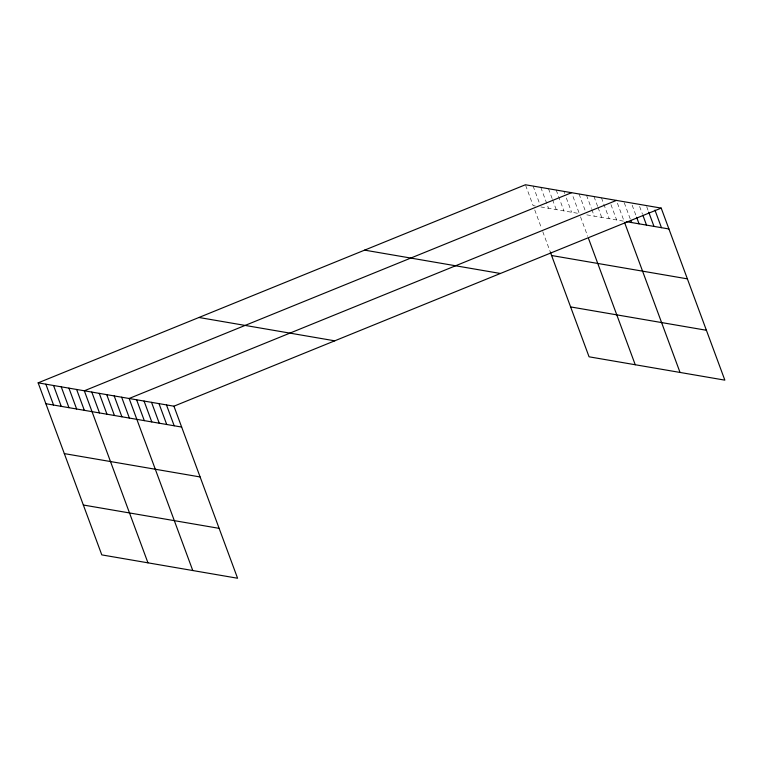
<?xml version="1.0" encoding="UTF-8"?>
<svg xmlns="http://www.w3.org/2000/svg" width="763" height="763" viewBox="0 0 763 763"><rect width="100%" height="100%" fill="white"/><g stroke="black" fill="none" stroke-linecap="round" stroke-linejoin="round"><path stroke-width="0.57" stroke-dasharray="3.81 2.86" d="M535.34 206L533.137 205.629L525.421 184.76M540.833 206.945L579.308 213.564L572.403 194.889M586.776 214.842L624.115 221.26L617.21 202.596M646.681 206.63L648.302 211.027M639.613 206.449L642.456 214.136M632.145 205.161L636.208 216.148M624.277 202.786L630.362 219.258M610.963 204.608L616.647 219.982M601.463 197.836L609.179 218.695M593.995 196.549L597.648 206.43M598.058 207.526L601.711 217.417M586.528 195.261L591.401 208.442M591.802 209.539L594.243 216.129M579.06 193.983L585.555 211.551M580.509 216.816L587.729 236.339M563.895 191.37L564.706 193.573M566.327 197.96L571.611 212.238M556.198 190.054L563.914 210.912M548.502 188.728L552.164 198.609M552.565 199.706L556.227 209.596M540.814 187.402L548.53 208.27M533.118 186.086L539.613 203.654M534.749 209.959L541.568 228.404M542.77 231.656L550.39 252.257"/><path stroke-width="1.14" d="M38.15 382.854L173.935 406.193L237.579 578.24L101.794 554.892L38.15 382.854L525.421 184.76L661.206 208.108L724.85 380.146L589.065 356.807L550.39 252.257M571.592 192.696L84.321 390.79L147.955 562.836M616.399 200.402L129.128 398.486L192.772 570.533M173.935 406.193L661.206 208.108M626.251 221.632L668.922 228.967M551.592 255.51L687.377 278.857M364.619 250.13L500.404 273.478M570.61 306.917L706.395 330.265M198.952 317.484L334.738 340.823M45.866 403.713L181.651 427.061M64.321 453.603L200.106 476.951M83.339 505.011L219.124 528.349M654.959 210.111L661.454 227.689M648.712 212.124L653.986 226.401M642.866 215.233L646.519 225.114M636.619 217.245L639.051 223.836M630.772 220.354L631.583 222.548M624.515 222.348L680.043 372.449M588.531 238.504L635.236 364.743M166.468 404.915L174.183 425.773M159 403.627L166.716 424.495M151.532 402.339L159.248 423.207M144.064 401.061L151.78 421.92M136.596 399.774L144.312 420.642M121.66 397.208L129.376 418.067M114.192 395.921L121.908 416.789M106.725 394.643L114.44 415.501M99.257 393.355L106.973 414.223M91.789 392.068L99.505 412.936M76.624 389.464L84.34 410.332M68.928 388.138L76.643 409.006M61.231 386.822L68.956 407.68M53.544 385.496L61.259 406.364M45.847 384.171L53.563 405.039"/></g></svg>
